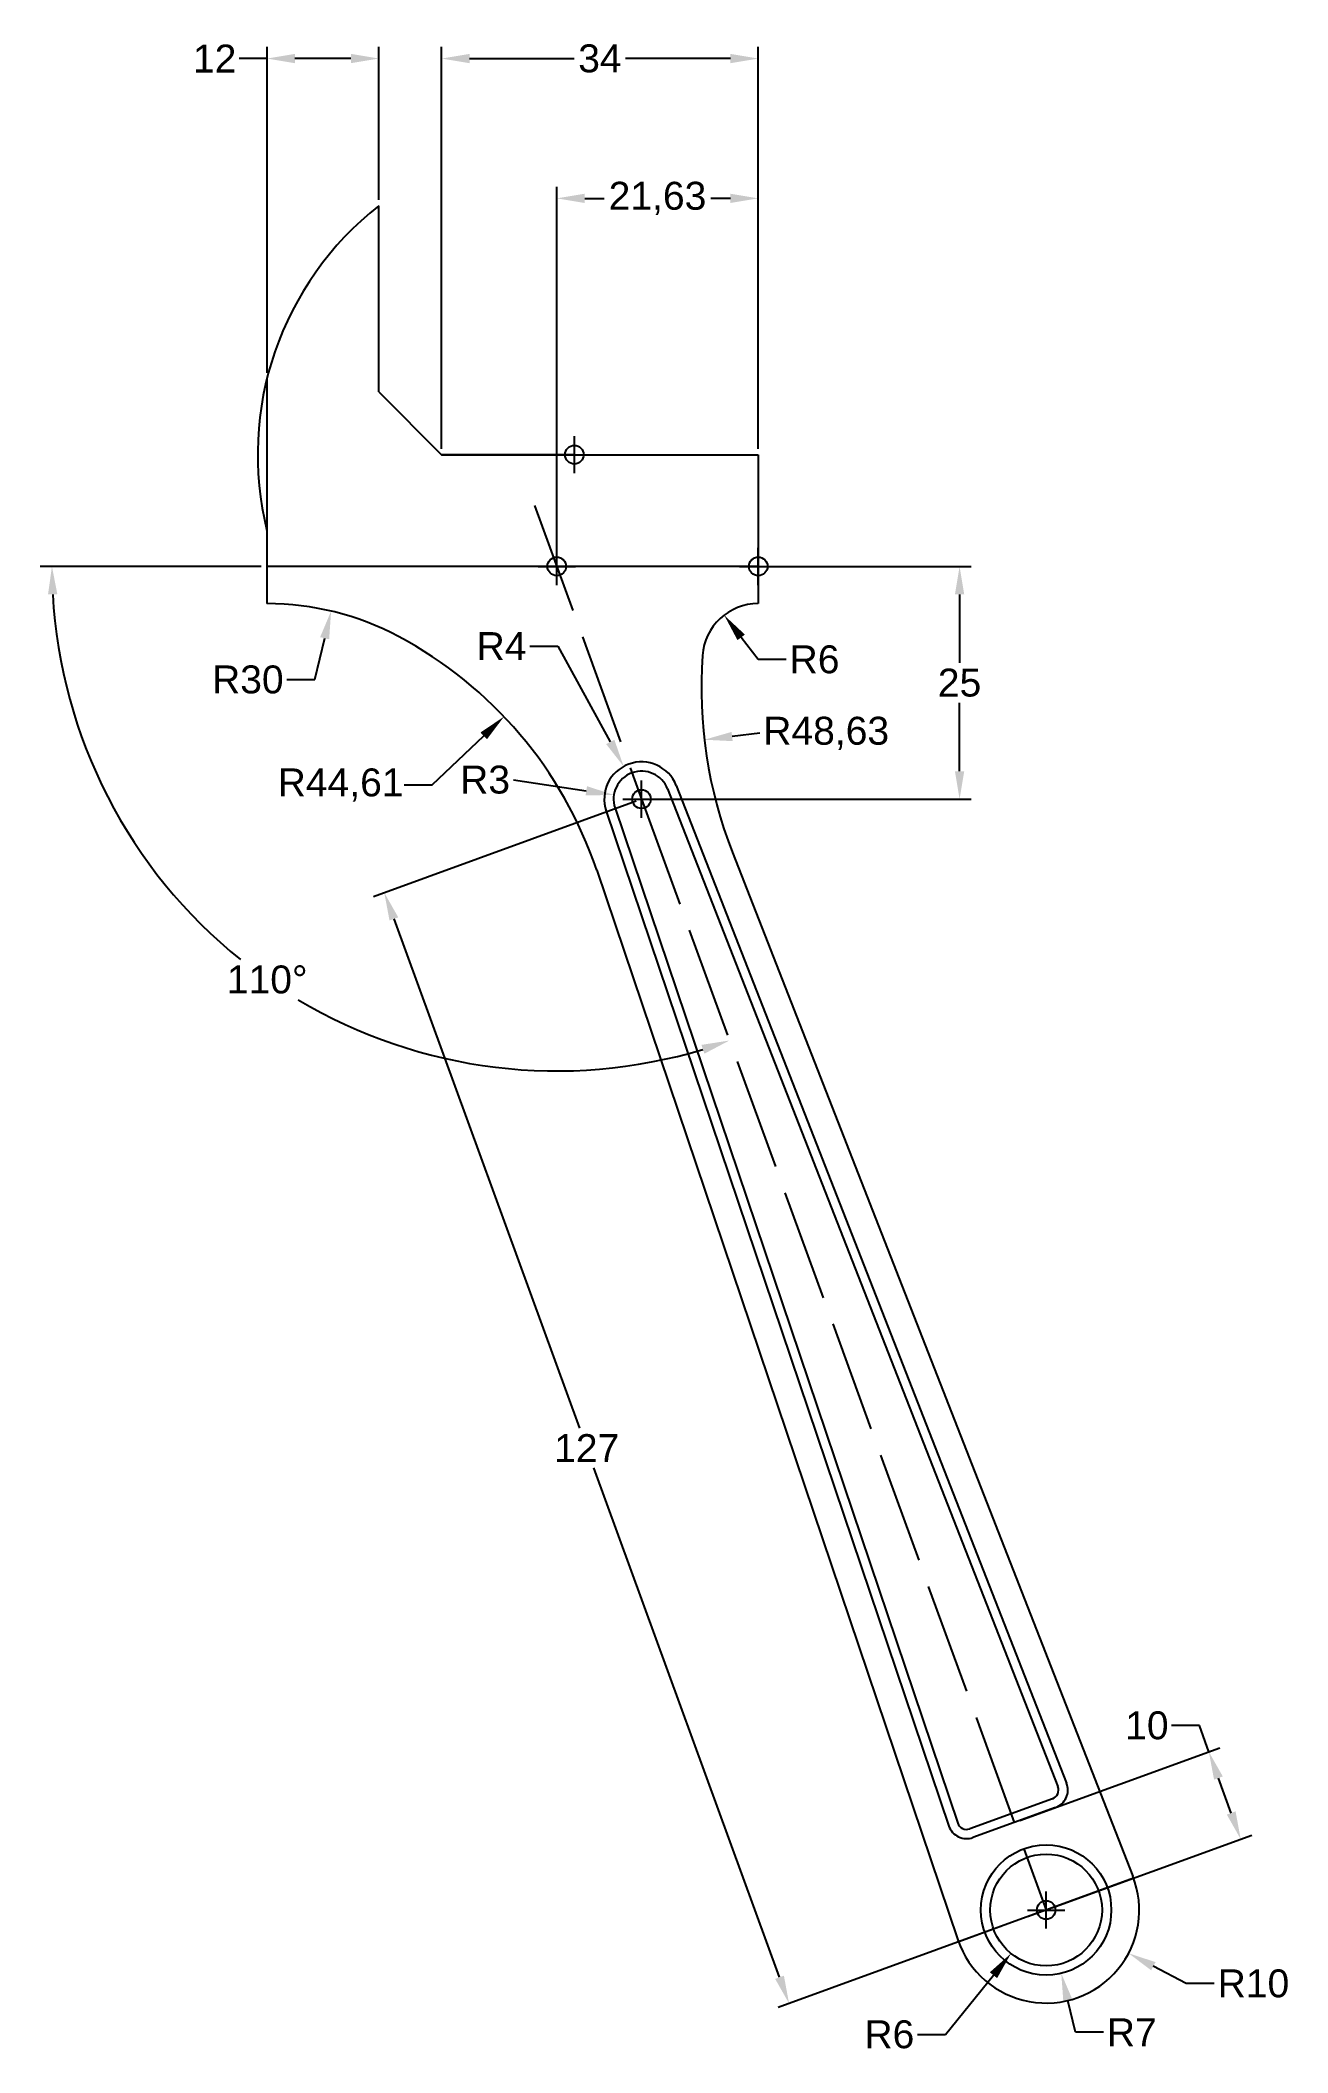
# Model space of a CAD drawing. Header units: millimetres. Extents: x 3367 to 3501, y 1519 to 1735.
import ezdxf

# ---------------------------------------------------------------- set-up
doc = ezdxf.new("R2010")
doc.units = ezdxf.units.MM
doc.header["$PDMODE"] = 34
doc.header["$PDSIZE"] = 2
doc.linetypes.add('ACAD_ISO02W100', pattern=[15, 12, -3])
doc.layers.add('dim', color=1, linetype='Continuous')
doc.layers.add('Layer1', color=6, linetype='ACAD_ISO02W100')
doc.styles.get("Standard").update_dxf_attribs({"font": 'arial.ttf'})
doc.dimstyles.new('ISO-25', dxfattribs={"dimtxt": 3, "dimasz": 3, "dimexe": 1.25, "dimexo": 0.625, "dimtad": 0, "dimtih": 1, "dimtoh": 1, "dimtxsty": 'Standard', "dimcen": 0, "dimadec": 0, "dimazin": 0, "dimtfac": 1, "dimtofl": 0, "dimtmove": 0, "dimatfit": 3, "dimfxl": 1, "dimarcsym": 0})

# ---------------------------------------------------------------- blocks, each defined once
blk = doc.blocks.new('*D2')
at = {"layer": 'Defpoints', "color": 0, "transparency": 16777216}
for p in [(3390.94, 1732.86), (3402.94, 1717.04), (3390.94, 1698.49)]:
    blk.add_point(p, dxfattribs=at)
at = {"layer": 'dim', "color": 0, "lineweight": -2, "transparency": 16777216}
for p, q in [((3390.94, 1699.11), (3390.94, 1734.11)), ((3402.94, 1717.67), (3402.94, 1734.11)), ((3390.94, 1732.86), (3387.94, 1732.86)), ((3399.94, 1732.86), (3393.94, 1732.86))]:
    blk.add_line(p, q, dxfattribs=at)
at = {"layer": 'dim', "color": 0, "transparency": 16777216}
for points in [[(3393.94, 1733.36), (3393.94, 1732.36), (3390.94, 1732.86)], [(3399.94, 1733.36), (3399.94, 1732.36), (3402.94, 1732.86)]]:
    blk.add_solid(points, dxfattribs=at)
at = {"layer": 'dim', "color": 0, "transparency": 16777216, "insert": (3385.32, 1732.86), "char_height": 3, "attachment_point": 5}
blk.add_mtext('12', dxfattribs=at)
blk = doc.blocks.new('*D3')
at = {"layer": 'Defpoints', "color": 0, "transparency": 16777216}
for p in [(3443.68, 1732.86), (3409.68, 1690.3), (3443.68, 1690.3)]:
    blk.add_point(p, dxfattribs=at)
at = {"layer": 'dim', "color": 0, "lineweight": -2, "transparency": 16777216}
for p, q in [((3409.68, 1690.93), (3409.68, 1734.11)), ((3443.68, 1690.93), (3443.68, 1734.11)), ((3412.68, 1732.86), (3423.91, 1732.86)), ((3440.68, 1732.86), (3429.44, 1732.86))]:
    blk.add_line(p, q, dxfattribs=at)
at = {"layer": 'dim', "color": 0, "transparency": 16777216}
for points in [[(3412.68, 1733.36), (3412.68, 1732.36), (3409.68, 1732.86)], [(3440.68, 1733.36), (3440.68, 1732.36), (3443.68, 1732.86)]]:
    blk.add_solid(points, dxfattribs=at)
at = {"layer": 'dim', "color": 0, "transparency": 16777216, "insert": (3426.68, 1732.86), "char_height": 3, "attachment_point": 5}
blk.add_mtext('34', dxfattribs=at)
blk = doc.blocks.new('*D4')
at = {"layer": 'Defpoints', "color": 0, "transparency": 16777216}
for p in [(3443.68, 1717.84), (3443.68, 1690.3), (3422.05, 1678.3)]:
    blk.add_point(p, dxfattribs=at)
at = {"layer": 'dim', "color": 0, "lineweight": -2, "transparency": 16777216}
for p, q in [((3422.05, 1678.93), (3422.05, 1719.09)), ((3443.68, 1690.93), (3443.68, 1719.09)), ((3425.05, 1717.84), (3427.15, 1717.84)), ((3440.68, 1717.84), (3438.57, 1717.84))]:
    blk.add_line(p, q, dxfattribs=at)
at = {"layer": 'dim', "color": 0, "transparency": 16777216}
for points in [[(3425.05, 1718.34), (3425.05, 1717.34), (3422.05, 1717.84)], [(3440.68, 1718.34), (3440.68, 1717.34), (3443.68, 1717.84)]]:
    blk.add_solid(points, dxfattribs=at)
at = {"layer": 'dim', "color": 0, "transparency": 16777216, "insert": (3432.86, 1717.84), "char_height": 3, "attachment_point": 5}
blk.add_mtext('21,63', dxfattribs=at)
blk = doc.blocks.new('*D5')
at = {"layer": 'Defpoints', "color": 0, "transparency": 16777216}
for p in [(3443.68, 1678.3), (3465.29, 1678.3), (3431.15, 1653.3)]:
    blk.add_point(p, dxfattribs=at)
at = {"layer": 'dim', "color": 0, "lineweight": -2, "transparency": 16777216}
for p, q in [((3444.3, 1678.3), (3466.54, 1678.3)), ((3465.29, 1675.3), (3465.29, 1667.96)), ((3465.29, 1656.3), (3465.29, 1663.65)), ((3431.77, 1653.3), (3466.54, 1653.3))]:
    blk.add_line(p, q, dxfattribs=at)
at = {"layer": 'dim', "color": 0, "transparency": 16777216}
for points in [[(3464.79, 1675.3), (3465.79, 1675.3), (3465.29, 1678.3)], [(3464.79, 1656.3), (3465.79, 1656.3), (3465.29, 1653.3)]]:
    blk.add_solid(points, dxfattribs=at)
at = {"layer": 'dim', "color": 0, "transparency": 16777216, "insert": (3465.29, 1665.8), "char_height": 3, "attachment_point": 5}
blk.add_mtext('25', dxfattribs=at)
blk = doc.blocks.new('*D6')
at = {"layer": 'Defpoints', "color": 0, "transparency": 16777216}
for p in [(3431.15, 1653.3), (3474.6, 1533.97), (3446.99, 1523.91)]:
    blk.add_point(p, dxfattribs=at)
at = {"layer": 'dim', "color": 0, "lineweight": -2, "transparency": 16777216}
for p, q in [((3430.56, 1653.09), (3402.36, 1642.82)), ((3404.56, 1640.43), (3424.49, 1585.71)), ((3445.96, 1526.73), (3426.04, 1581.45)), ((3474.01, 1533.75), (3445.81, 1523.49))]:
    blk.add_line(p, q, dxfattribs=at)
at = {"layer": 'dim', "color": 0, "transparency": 16777216}
for points in [[(3405.03, 1640.6), (3404.09, 1640.26), (3403.53, 1643.25)], [(3446.43, 1526.9), (3445.49, 1526.56), (3446.99, 1523.91)]]:
    blk.add_solid(points, dxfattribs=at)
at = {"layer": 'dim', "color": 0, "transparency": 16777216, "insert": (3425.26, 1583.58), "char_height": 3, "attachment_point": 5}
blk.add_mtext('127', dxfattribs=at)
blk = doc.blocks.new('*D7')
at = {"layer": 'Defpoints', "color": 0, "transparency": 16777216}
for p in [(3492.05, 1550.96), (3471.18, 1543.37), (3474.6, 1533.97)]:
    blk.add_point(p, dxfattribs=at)
at = {"layer": 'dim', "color": 0, "lineweight": -2, "transparency": 16777216}
for p, q in [((3491.03, 1553.78), (3488.03, 1553.78)), ((3492.05, 1550.96), (3491.03, 1553.78)), ((3471.77, 1543.58), (3493.23, 1551.39)), ((3494.45, 1544.38), (3493.08, 1548.14)), ((3475.19, 1534.18), (3496.65, 1541.99))]:
    blk.add_line(p, q, dxfattribs=at)
at = {"layer": 'dim', "color": 0, "transparency": 16777216}
for points in [[(3493.55, 1548.31), (3492.61, 1547.97), (3492.05, 1550.96)], [(3494.92, 1544.56), (3493.98, 1544.21), (3495.47, 1541.57)]]:
    blk.add_solid(points, dxfattribs=at)
at = {"layer": 'dim', "color": 0, "transparency": 16777216, "insert": (3485.4, 1553.78), "char_height": 3, "attachment_point": 5}
blk.add_mtext('10', dxfattribs=at)
blk = doc.blocks.new('*D8')
at = {"layer": 'Defpoints', "color": 0, "transparency": 16777216}
for p in [(3390.94, 1678.3), (3443.68, 1678.3), (3431.15, 1653.3), (3378.57, 1645.94), (3474.58, 1533.96)]:
    blk.add_point(p, dxfattribs=at)
at = {"layer": 'dim', "color": 0, "lineweight": -2, "transparency": 16777216}
blk.add_line((3390.31, 1678.3), (3366.6, 1678.3), dxfattribs=at)
for start, end in [(183.1718, 231.202), (239.1983, 286.8282)]:
    blk.add_arc((3422.05, 1678.3), 54.2, start, end, dxfattribs=at)
at = {"layer": 'dim', "color": 0, "transparency": 16777216}
for points in [[(3367.43, 1675.29), (3368.43, 1675.32), (3367.85, 1678.3)], [(3437.58, 1626.9), (3437.89, 1625.95), (3440.58, 1627.37)]]:
    blk.add_solid(points, dxfattribs=at)
at = {"layer": 'dim', "color": 0, "transparency": 16777216, "insert": (3390.96, 1633.91), "char_height": 3, "attachment_point": 5}
blk.add_mtext('110°', dxfattribs=at)
blk = doc.blocks.new('*D9')
at = {"layer": 'Defpoints', "color": 0, "transparency": 16777216}
for p in [(3397.82, 1673.5), (3390.94, 1644.3)]:
    blk.add_point(p, dxfattribs=at)
at = {"layer": 'dim', "color": 0, "lineweight": -2, "transparency": 16777216}
for p, q in [((3396.08, 1666.14), (3397.13, 1670.58)), ((3393.08, 1666.14), (3396.08, 1666.14))]:
    blk.add_line(p, q, dxfattribs=at)
at = {"layer": 'dim', "color": 0, "transparency": 16777216}
blk.add_solid([(3396.64, 1670.7), (3397.61, 1670.47), (3397.82, 1673.5)], dxfattribs=at)
at = {"layer": 'dim', "color": 0, "transparency": 16777216, "insert": (3388.88, 1666.14), "char_height": 3, "attachment_point": 5}
blk.add_mtext('R30', dxfattribs=at)
blk = doc.blocks.new('*D10')
at = {"layer": 'Defpoints', "color": 0, "transparency": 16777216}
for p in [(3416.38, 1662.16), (3384.06, 1631.41)]:
    blk.add_point(p, dxfattribs=at)
at = {"layer": 'dim', "color": 0, "lineweight": -2, "transparency": 16777216}
for p, q in [((3408.67, 1654.82), (3414.21, 1660.09)), ((3405.67, 1654.82), (3408.67, 1654.82))]:
    blk.add_line(p, q, dxfattribs=at)
at = {"layer": 'dim', "color": 0, "transparency": 16777216}
blk.add_solid([(3413.86, 1660.46), (3414.55, 1659.73), (3416.38, 1662.16)], dxfattribs=at)
at = {"layer": 'dim', "color": 0, "transparency": 16777216, "insert": (3398.84, 1654.82), "char_height": 3, "attachment_point": 5}
blk.add_mtext('R44,61', dxfattribs=at)
blk = doc.blocks.new('*D11')
at = {"layer": 'Defpoints', "color": 0, "transparency": 16777216}
for p in [(3440.02, 1673.06), (3443.68, 1668.3)]:
    blk.add_point(p, dxfattribs=at)
at = {"layer": 'dim', "color": 0, "lineweight": -2, "transparency": 16777216}
for p, q in [((3443.68, 1668.3), (3441.85, 1670.68)), ((3446.68, 1668.3), (3443.68, 1668.3))]:
    blk.add_line(p, q, dxfattribs=at)
at = {"layer": 'dim', "color": 0, "transparency": 16777216}
blk.add_solid([(3442.24, 1670.98), (3441.45, 1670.38), (3440.02, 1673.06)], dxfattribs=at)
at = {"layer": 'dim', "color": 0, "transparency": 16777216, "insert": (3449.72, 1668.3), "char_height": 3, "attachment_point": 5}
blk.add_mtext('R6', dxfattribs=at)
blk = doc.blocks.new('*D12')
at = {"layer": 'Defpoints', "color": 0, "transparency": 16777216}
for p in [(3486.2, 1665.27), (3437.89, 1659.68)]:
    blk.add_point(p, dxfattribs=at)
at = {"layer": 'dim', "color": 0, "lineweight": -2, "transparency": 16777216}
blk.add_line((3443.85, 1660.37), (3440.87, 1660.03), dxfattribs=at)
at = {"layer": 'dim', "color": 0, "transparency": 16777216}
blk.add_solid([(3440.81, 1660.52), (3440.93, 1659.53), (3437.89, 1659.68)], dxfattribs=at)
at = {"layer": 'dim', "color": 0, "transparency": 16777216, "insert": (3450.97, 1660.37), "char_height": 3, "attachment_point": 5}
blk.add_mtext('R48,63', dxfattribs=at)
blk = doc.blocks.new('*D13')
at = {"layer": 'Defpoints', "color": 0, "transparency": 16777216}
for p in [(3428.18, 1653.75), (3431.15, 1653.3)]:
    blk.add_point(p, dxfattribs=at)
at = {"layer": 'dim', "color": 0, "lineweight": -2, "transparency": 16777216}
blk.add_line((3417.39, 1655.38), (3425.21, 1654.2), dxfattribs=at)
at = {"layer": 'dim', "color": 0, "transparency": 16777216}
blk.add_solid([(3425.29, 1654.69), (3425.14, 1653.7), (3428.18, 1653.75)], dxfattribs=at)
at = {"layer": 'dim', "color": 0, "transparency": 16777216, "insert": (3414.35, 1655.38), "char_height": 3, "attachment_point": 5}
blk.add_mtext('R3', dxfattribs=at)
blk = doc.blocks.new('*D14')
at = {"layer": 'Defpoints', "color": 0, "transparency": 16777216}
for p in [(3474.58, 1533.96), (3483.44, 1529.31)]:
    blk.add_point(p, dxfattribs=at)
at = {"layer": 'dim', "color": 0, "lineweight": -2, "transparency": 16777216}
for p, q in [((3489.63, 1526.06), (3486.09, 1527.92)), ((3492.63, 1526.06), (3489.63, 1526.06))]:
    blk.add_line(p, q, dxfattribs=at)
at = {"layer": 'dim', "color": 0, "transparency": 16777216}
blk.add_solid([(3486.33, 1528.36), (3485.86, 1527.48), (3483.44, 1529.31)], dxfattribs=at)
at = {"layer": 'dim', "color": 0, "transparency": 16777216, "insert": (3496.84, 1526.06), "char_height": 3, "attachment_point": 5}
blk.add_mtext('R10', dxfattribs=at)
blk = doc.blocks.new('*D15')
at = {"layer": 'Defpoints', "color": 0, "transparency": 16777216}
for p in [(3474.58, 1533.96), (3470.81, 1529.29)]:
    blk.add_point(p, dxfattribs=at)
at = {"layer": 'dim', "color": 0, "lineweight": -2, "transparency": 16777216}
for p, q in [((3463.79, 1520.59), (3468.93, 1526.96)), ((3460.79, 1520.59), (3463.79, 1520.59))]:
    blk.add_line(p, q, dxfattribs=at)
at = {"layer": 'dim', "color": 0, "transparency": 16777216}
blk.add_solid([(3468.54, 1527.27), (3469.32, 1526.64), (3470.81, 1529.29)], dxfattribs=at)
at = {"layer": 'dim', "color": 0, "transparency": 16777216, "insert": (3457.75, 1520.59), "char_height": 3, "attachment_point": 5}
blk.add_mtext('R6', dxfattribs=at)
blk = doc.blocks.new('*D16')
at = {"layer": 'Defpoints', "color": 0, "transparency": 16777216}
for p in [(3429.23, 1656.81), (3431.15, 1653.3)]:
    blk.add_point(p, dxfattribs=at)
at = {"layer": 'dim', "color": 0, "lineweight": -2, "transparency": 16777216}
for p, q in [((3419.16, 1669.74), (3422.16, 1669.74)), ((3422.16, 1669.74), (3427.79, 1659.44))]:
    blk.add_line(p, q, dxfattribs=at)
at = {"layer": 'dim', "color": 0, "transparency": 16777216}
blk.add_solid([(3428.23, 1659.68), (3427.35, 1659.21), (3429.23, 1656.81)], dxfattribs=at)
at = {"layer": 'dim', "color": 0, "transparency": 16777216, "insert": (3416.12, 1669.74), "char_height": 3, "attachment_point": 5}
blk.add_mtext('R4', dxfattribs=at)
blk = doc.blocks.new('*D17')
at = {"layer": 'Defpoints', "color": 0, "transparency": 16777216}
for p in [(3474.58, 1533.96), (3476.21, 1527.15)]:
    blk.add_point(p, dxfattribs=at)
at = {"layer": 'dim', "color": 0, "lineweight": -2, "transparency": 16777216}
for p, q in [((3477.73, 1520.82), (3476.91, 1524.24)), ((3480.73, 1520.82), (3477.73, 1520.82))]:
    blk.add_line(p, q, dxfattribs=at)
at = {"layer": 'dim', "color": 0, "transparency": 16777216}
blk.add_solid([(3477.4, 1524.35), (3476.43, 1524.12), (3476.21, 1527.15)], dxfattribs=at)
at = {"layer": 'dim', "color": 0, "transparency": 16777216, "insert": (3483.78, 1520.82), "char_height": 3, "attachment_point": 5}
blk.add_mtext('R7', dxfattribs=at)

msp = doc.modelspace()

# ---------------------------------------------------------------- linework, layer by layer
for p, q in [((3402.937, 1697.042), (3402.937, 1717.042)), ((3390.937, 1698.488), (3390.937, 1678.302)), ((3402.937, 1697.042), (3409.676, 1690.302)), ((3423.937, 1690.302), (3409.676, 1690.302)), ((3409.676, 1690.302), (3443.676, 1690.302)), ((3423.937, 1690.302), (3443.676, 1690.302)), ((3443.676, 1690.302), (3443.676, 1678.302)), ((3443.676, 1678.302), (3390.937, 1678.302)), ((3390.937, 1678.302), (3390.937, 1674.302)), ((3443.676, 1678.302), (3443.676, 1674.302)), ((3433.94, 1654.395), (3475.843, 1547.215)), ((3434.871, 1654.759), (3476.774, 1547.58)), ((3427.355, 1652.023), (3464.149, 1542.985)), ((3428.303, 1652.343), (3465.097, 1543.304)), ((3440.906, 1647.56), (3483.896, 1537.603)), ((3426.332, 1645.673), (3465.107, 1530.764)), ((3475.253, 1545.912), (3466.387, 1542.684)), ((3475.595, 1544.972), (3466.729, 1541.745))]:
    msp.add_line(p, q)
for radius in [7, 6]:
    msp.add_circle((3474.582, 1533.961), radius)
for centre, radius, start, end in [((3423.937, 1690.302), 34, 128.14451, 193.93055), ((3390.937, 1644.302), 30, 61.9377, 90), ((3443.676, 1668.302), 6, 90, 175.91744), ((3384.064, 1631.41), 44.61, 18.64643, 61.9377), ((3486.198, 1665.267), 48.63, 175.91744, 201.35357), ((3431.146, 1653.302), 4, 21.35357, 198.64643), ((3431.146, 1653.302), 3, 21.35357, 198.64643), ((3474.911, 1546.851), 1, 290, 21.35357), ((3474.911, 1546.851), 2, 290, 21.35357), ((3466.045, 1543.624), 2, 198.64643, 290), ((3466.045, 1543.624), 1, 198.64643, 290), ((3474.582, 1533.961), 10, 198.64643, 21.35357)]:
    msp.add_arc(centre, radius, start, end)
for p in [(3423.937, 1690.302), (3422.046, 1678.302), (3443.676, 1678.302), (3431.146, 1653.302), (3474.582, 1533.961)]:
    msp.add_point(p)
at = {"layer": 'Layer1'}
for p, q in [((3419.665, 1684.845), (3431.146, 1653.302)), ((3431.146, 1653.302), (3474.582, 1533.961)), ((3483.979, 1537.382), (3465.225, 1530.556))]:
    msp.add_line(p, q, dxfattribs=at)

# ---------------------------------------------------------------- dimensions: what is measured, and where the dimension line sits
at = {"layer": 'dim'}
for base, p1, p2, picture, middle in [((3390.937, 1732.857), (3402.937, 1717.042), (3390.937, 1698.488), '*D2', (3385.32, 1732.857)), ((3443.676, 1732.857), (3409.676, 1690.302), (3443.676, 1690.302), '*D3', (3426.676, 1732.857)), ((3443.676, 1717.844), (3422.046, 1678.302), (3443.676, 1690.302), '*D4', (3432.861, 1717.844))]:
    dim = msp.add_linear_dim(base=base, p1=p1, p2=p2, dimstyle='ISO-25', dxfattribs=at)
    dim.commit()
    dim.dimension.update_dxf_attribs({"geometry": picture, "text_midpoint": middle})
dim = msp.add_angular_dim_2l(base=(3378.572, 1645.937), line1=((3431.146, 1653.302), (3474.582, 1533.961)), line2=((3443.676, 1678.302), (3390.937, 1678.302)), dimstyle='ISO-25', dxfattribs=at)
dim.commit()
dim.dimension.update_dxf_attribs({"geometry": '*D8', "text_midpoint": (3390.959, 1633.905)})
dim = msp.add_linear_dim(base=(3465.288, 1678.302), p1=(3431.146, 1653.302), p2=(3443.676, 1678.302), angle=90, dimstyle='ISO-25', dxfattribs=at)
dim.commit()
dim.dimension.update_dxf_attribs({"geometry": '*D5', "text_midpoint": (3465.288, 1665.802), "dimtype": 160})
for center, mpoint, picture, middle in [((3390.937, 1644.302), (3397.816, 1673.503), '*D9', (3388.879, 1666.145)), ((3431.146, 1653.302), (3429.227, 1656.812), '*D16', (3416.123, 1669.743)), ((3443.676, 1668.302), (3440.018, 1673.058), '*D11', (3449.719, 1668.302)), ((3486.198, 1665.267), (3437.89, 1659.682), '*D12', (3443.85, 1660.371)), ((3384.064, 1631.41), (3416.381, 1662.161), '*D10', (3398.838, 1654.825)), ((3431.146, 1653.302), (3428.179, 1653.751), '*D13', (3417.394, 1655.382)), ((3474.582, 1533.961), (3470.813, 1529.293), '*D15', (3457.748, 1520.595)), ((3474.582, 1533.961), (3483.437, 1529.314), '*D14', (3496.839, 1526.061)), ((3474.582, 1533.961), (3476.214, 1527.154), '*D17', (3483.776, 1520.823))]:
    dim = msp.add_radius_dim(center=center, mpoint=mpoint, dimstyle='ISO-25', dxfattribs=at)
    dim.commit()
    dim.dimension.update_dxf_attribs({"geometry": picture, "text_midpoint": middle, "dimtype": 164})
for p1, p2, distance, picture, middle in [((3431.146, 1653.302), (3474.602, 1533.969), -29.386, '*D6', (3425.261, 1583.58)), ((3474.602, 1533.969), (3471.182, 1543.366), -22.212, '*D7', (3485.401, 1553.782))]:
    dim = msp.add_aligned_dim(p1=p1, p2=p2, distance=distance, dimstyle='ISO-25', dxfattribs=at)
    dim.commit()
    dim.dimension.update_dxf_attribs({"geometry": picture, "text_midpoint": middle})

doc.saveas('drawing.dxf')
